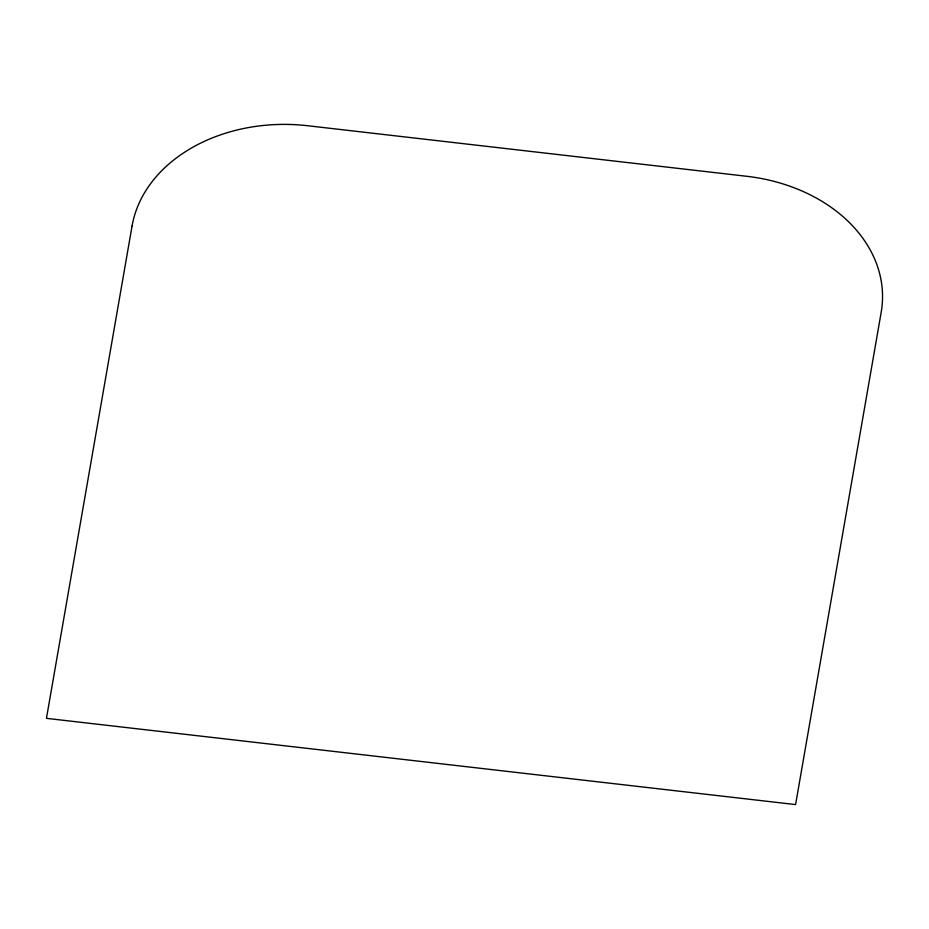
<?xml version="1.0" encoding="UTF-8"?>
<svg xmlns="http://www.w3.org/2000/svg" width="929" height="929" viewBox="0 0 929 929"><rect width="100%" height="100%" fill="white"/><g stroke="black" fill="none" stroke-linecap="round" stroke-linejoin="round"><path stroke-width="1.39" d="M132.057 226.049L46.45 718.349L795.584 804.584L881.191 312.283A156.386 119.446 1.9 0 0 746.753 176.289L307.604 125.729A156.386 119.446 1.9 0 0 132.057 226.049"/></g></svg>
